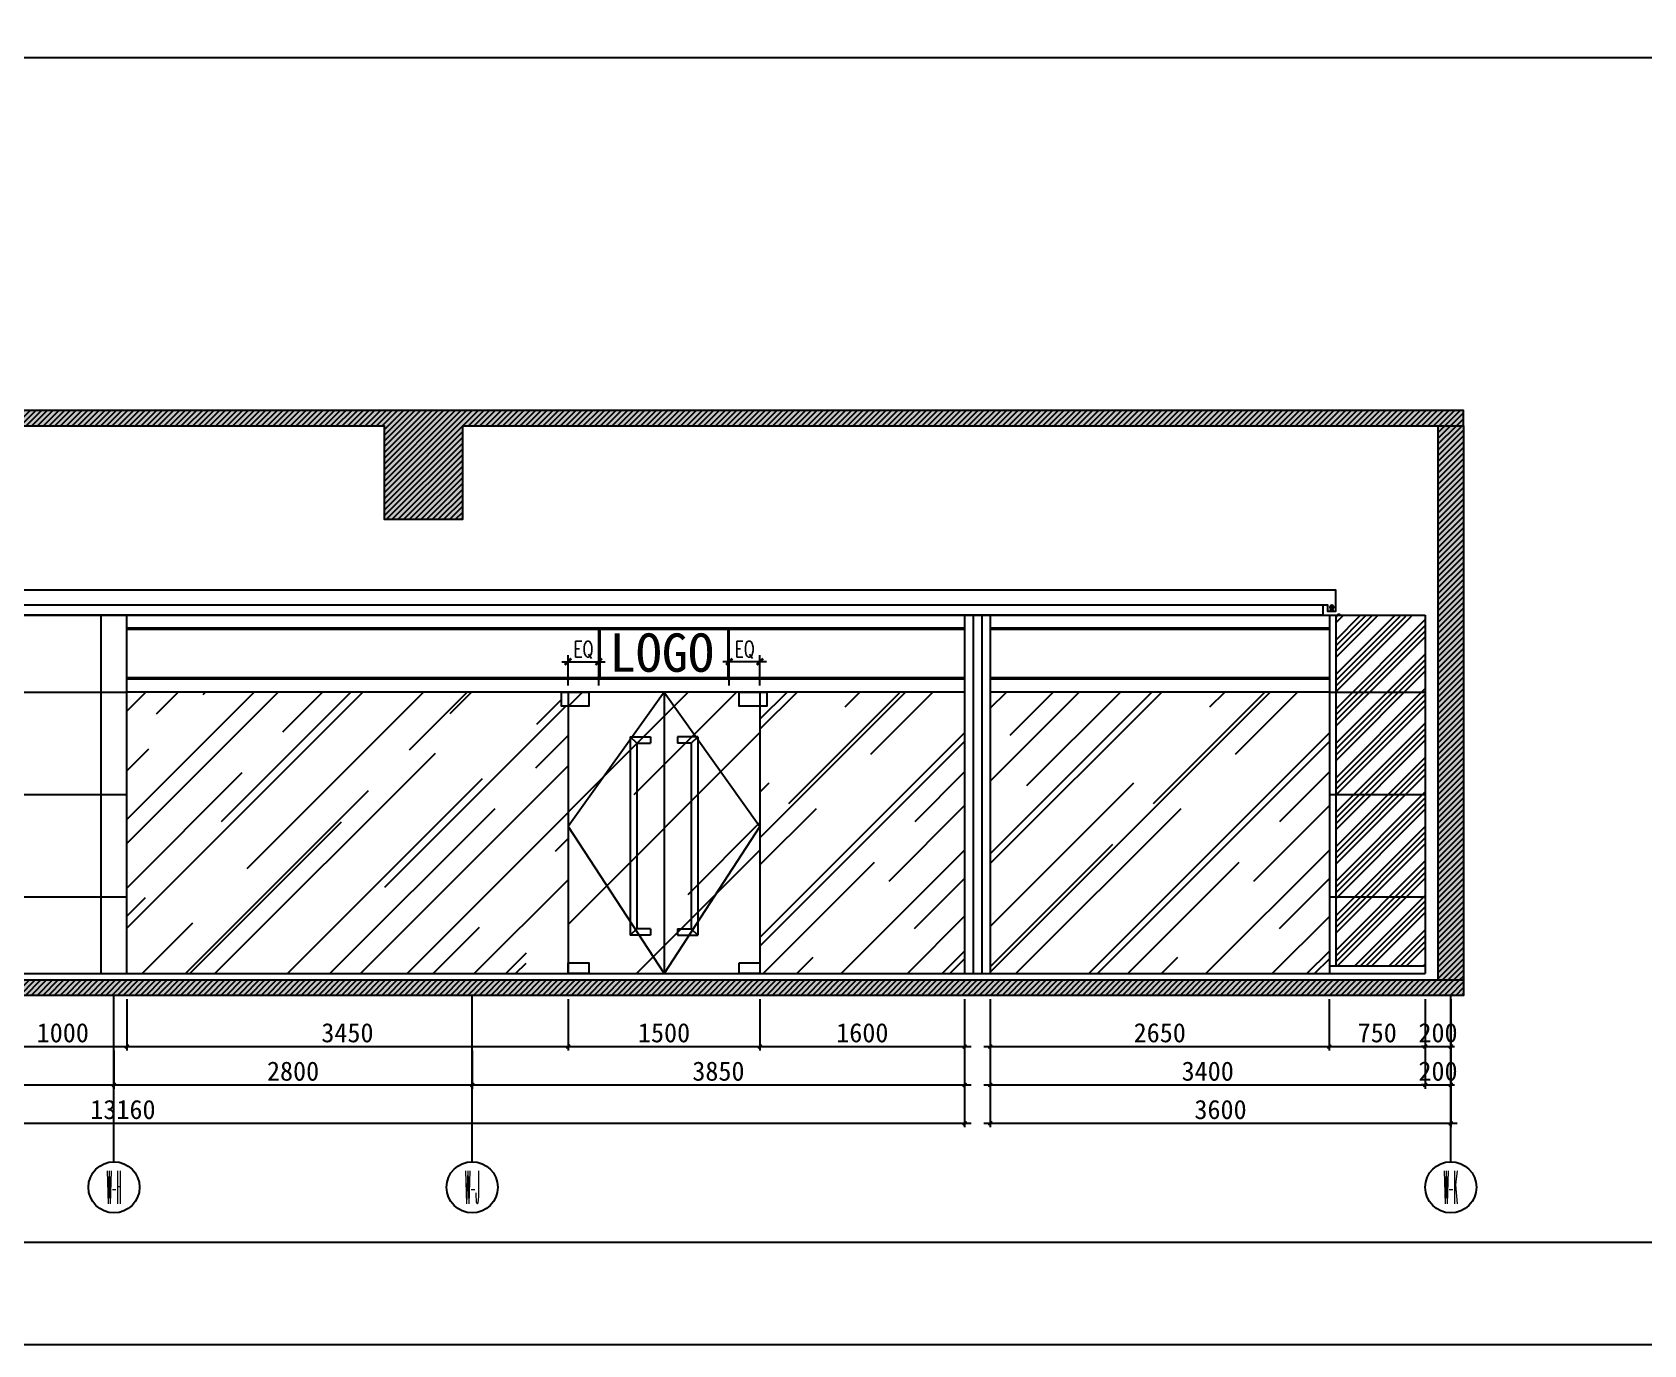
# Model space of a CAD drawing. Header units: millimetres. Extents: x 110215 to 630040, y -488650 to 141897.
# Drawn here: x 323469 to 336067, y 121786 to 132042 of the extents above; entities that cross this region are included whole.
import ezdxf
from ezdxf.enums import TextEntityAlignment as Align

# ---------------------------------------------------------------- set-up
doc = ezdxf.new("R2010")
doc.units = ezdxf.units.MM
doc.header["$LTSCALE"] = 1000
doc.layers.get('Defpoints').update_dxf_attribs({"color": 2})
for name, color, linetype in [('0-118标注', 2, 'Continuous'), ('0-140b立面看线', 3, 'Continuous'), ('0-140c立面材料填充', 250, 'Continuous'), ('0-140d立面材料分隔', 146, 'Continuous'), ('0-140立面图剖切线', 4, 'Continuous')]:
    doc.layers.add(name, color=color, linetype=linetype)
doc.styles.add('_TCH_AXIS', font='COMPLEX', dxfattribs={"bigfont": 'GBCBIG'})
doc.styles.add('COMPLEX', font='COMPLEX')
doc.styles.add('TXT', font='txt.shx', dxfattribs={"width": 0.7})
doc.styles.add('繁黑体', font='simhei.ttf')
doc.styles.add('黑体', font='simhei.ttf')
doc.dimstyles.new('50', dxfattribs={"dimscale": 50, "dimtxt": 3, "dimasz": 0.6, "dimexe": 0.6, "dimexo": 0.6, "dimtad": 1, "dimdec": 0, "dimdsep": 46, "dimtxsty": '黑体', "dimblk1": 'ARCHTICK', "dimblk2": 'ARCHTICK', "dimsah": 1, "dimcen": 0, "dimdle": 1, "dimclrd": 251, "dimclre": 251, "dimclrt": 2, "dimadec": 0, "dimazin": 0, "dimtfac": 1, "dimtdec": 0, "dimtix": 1, "dimtmove": 2, "dimatfit": 3, "dimldrblk": 'DOT', "dimfxl": 0, "dimtolj": 1, "dimtzin": 0, "dimarcsym": 0})
doc.dimstyles.new('副本 1-50', dxfattribs={"dimscale": 50, "dimtxt": 2.5, "dimasz": 1, "dimexe": 1, "dimexo": 1, "dimgap": 0.6, "dimtad": 1, "dimdec": 0, "dimrnd": 5, "dimzin": 0, "dimdsep": 46, "dimtxsty": 'TXT', "dimblk": 'ARCHTICK', "dimcen": 4, "dimdle": 1, "dimclrd": 3, "dimclre": 3, "dimclrt": 3, "dimadec": 0, "dimazin": 0, "dimtfac": 1, "dimtdec": 0, "dimtix": 1, "dimtmove": 2, "dimatfit": 3, "dimldrblk": 'ARCHTICK', "dimfxl": 0, "dimtolj": 1, "dimtzin": 0, "dimarcsym": 0})
pattern_1 = [(50, (-179831.79, -10362.4), (182.18467, -15.939086), [19.05, -209.55]), (355, (-179831.8, -10362.4), (-35.24342, 191.056845), [15.24, -167.640584]), (100.451445, (-179816.61, -10363.73), (146.94125, 175.11775), [16.19001, -178.090245]), (46.1842, (-179831.8, -10311.6), (271.07904, -42.04233), [28.575, -314.325]), (96.63556, (-179809.2, -10315.1), (237.40413, 247.42612), [24.28502, -267.13561]), (351.18415, (-179831.8, -10311.6), (237.40413, 247.42612), [22.85997, -251.45973]), (21, (-179806.39, -10324.3), (151.61439, -102.2652), [19.05, -209.55]), (326, (-179806.4, -10324.3), (61.80203, 184.187966), [15.24, -167.64]), (71.451445, (-179793.76, -10332.83), (213.41642, 81.92277), [16.19001, -178.08994]), (37.5, (-179831.79, -10362.405), (3.088603, 84.555039), [0, -165.608, 0, -170.18, 0, -168.275]), (7.5, (-179831.79, -10362.405), (66.819663, 100.180575), [0, -97.028, 0, -161.798, 0, -64.135]), (327.5, (-179888.434, -10362.405), (135.590595, -5.728744), [0, -63.5, 0, -198.12, 0, -262.89]), (317.5, (-179913.83, -10362.4), (148.129181, 25.42649), [0, -82.55, 0, -131.572, 0, -186.69])]
pattern_2 = [(45, (-179831.792, -10362.405), (-22.4506403, 22.4506403), [])]
pattern_3 = [(45, (341752.96, 211316.56), (509.117, 1357.645), [9000, -1200, 3000, -600]), (45, (342105.1, 212093), (-988.535, 140.007), [1800, -198, 3600, -450]), (45, (341604.47, 211889.3), (1921.9162, 2490.43), [4800, -840, 2400, -600])]

# ---------------------------------------------------------------- blocks, each defined once
blk = doc.blocks.new('_ArchTick')
at = {"color": 0, "linetype": 'ByBlock', "const_width": 0.4}
blk.add_lwpolyline([(-0.5, -0.5), (0.5, 0.5)], dxfattribs=at)
blk = doc.blocks.new('*D130')
at = {"color": 3, "lineweight": -2, "transparency": 16777216}
for p, q in [((2433621, 314332), (2433281, 314332)), ((2433331, 314145), (2433331, 314382)), ((2433571, 314145), (2433571, 314382))]:
    blk.add_line(p, q, dxfattribs=at)
at = {"layer": 'Defpoints', "color": 0, "transparency": 16777216}
for p in [(2433331, 314332), (2433331, 314095), (2433571, 314095)]:
    blk.add_point(p, dxfattribs=at)
at = {"color": 3, "lineweight": -2, "transparency": 16777216, "xscale": 50, "yscale": 50, "zscale": 50, "rotation": 180}
blk.add_blockref('_ArchTick', (2433331, 314332), dxfattribs=at)
at = {"color": 3, "lineweight": -2, "transparency": 16777216, "xscale": 50, "yscale": 50, "zscale": 50}
blk.add_blockref('_ArchTick', (2433571, 314332), dxfattribs=at)
at = {"color": 3, "transparency": 16777216, "insert": (2433451, 314425), "char_height": 125, "attachment_point": 5, "style": 'TXT'}
blk.add_mtext('\\A1;EQ', dxfattribs=at)
blk = doc.blocks.new('*D131')
at = {"color": 3, "lineweight": -2, "transparency": 16777216}
for p, q in [((2432021, 314332), (2432361, 314332)), ((2432071, 314145), (2432071, 314382)), ((2432311, 314145), (2432311, 314382))]:
    blk.add_line(p, q, dxfattribs=at)
at = {"layer": 'Defpoints', "color": 0, "transparency": 16777216}
for p in [(2432311, 314332), (2432071, 314095), (2432311, 314095)]:
    blk.add_point(p, dxfattribs=at)
at = {"color": 3, "lineweight": -2, "transparency": 16777216, "xscale": 50, "yscale": 50, "zscale": 50, "rotation": 180}
blk.add_blockref('_ArchTick', (2432071, 314332), dxfattribs=at)
at = {"color": 3, "lineweight": -2, "transparency": 16777216, "xscale": 50, "yscale": 50, "zscale": 50}
blk.add_blockref('_ArchTick', (2432311, 314332), dxfattribs=at)
at = {"color": 3, "transparency": 16777216, "insert": (2432191, 314425), "char_height": 125, "attachment_point": 5, "style": 'TXT'}
blk.add_mtext('\\A1;EQ', dxfattribs=at)
blk = doc.blocks.new('*D258')
at = {"color": 251, "lineweight": -2, "transparency": 16777216}
for p, q in [((323208, 124486), (323208, 124086)), ((324208, 124486), (324208, 124086)), ((323158, 124116), (324258, 124116))]:
    blk.add_line(p, q, dxfattribs=at)
at = {"layer": 'Defpoints', "color": 0, "transparency": 16777216}
for p in [(323208, 124516), (324208, 124516), (324208, 124116)]:
    blk.add_point(p, dxfattribs=at)
at = {"color": 251, "lineweight": -2, "transparency": 16777216, "xscale": 30, "yscale": 30, "zscale": 30, "rotation": 180}
blk.add_blockref('_ArchTick', (323208, 124116), dxfattribs=at)
at = {"color": 251, "lineweight": -2, "transparency": 16777216, "xscale": 30, "yscale": 30, "zscale": 30}
blk.add_blockref('_ArchTick', (324208, 124116), dxfattribs=at)
at = {"color": 2, "transparency": 16777216, "insert": (323708, 124223), "char_height": 150, "attachment_point": 5, "style": '黑体'}
blk.add_mtext('\\A1;1000', dxfattribs=at)
blk = doc.blocks.new('_DOT')
at = {"color": 0, "linetype": 'ByBlock'}
blk.add_line((-0.5, 0), (-1, 0), dxfattribs=at)
at = {"color": 0, "linetype": 'ByBlock', "const_width": 0.5}
blk.add_lwpolyline([(-0.25, 0, 1), (0.25, 0, 1)], format="xyb", close=True, dxfattribs=at)
blk = doc.blocks.new('*D259')
at = {"color": 251, "lineweight": -2, "transparency": 16777216}
for p, q in [((324208, 124486), (324208, 124086)), ((327658, 124486), (327658, 124086)), ((324158, 124116), (327708, 124116))]:
    blk.add_line(p, q, dxfattribs=at)
at = {"layer": 'Defpoints', "color": 0, "transparency": 16777216}
for p in [(324208, 124516), (327658, 124516), (327658, 124116)]:
    blk.add_point(p, dxfattribs=at)
at = {"color": 251, "lineweight": -2, "transparency": 16777216, "xscale": 30, "yscale": 30, "zscale": 30, "rotation": 180}
blk.add_blockref('_ArchTick', (324208, 124116), dxfattribs=at)
at = {"color": 251, "lineweight": -2, "transparency": 16777216, "xscale": 30, "yscale": 30, "zscale": 30}
blk.add_blockref('_ArchTick', (327658, 124116), dxfattribs=at)
at = {"color": 2, "transparency": 16777216, "insert": (325933, 124223), "char_height": 150, "attachment_point": 5, "style": '黑体'}
blk.add_mtext('\\A1;3450', dxfattribs=at)
blk = doc.blocks.new('*D260')
at = {"color": 251, "lineweight": -2, "transparency": 16777216}
for p, q in [((327658, 124486), (327658, 124086)), ((329158, 124486), (329158, 124086)), ((327608, 124116), (329208, 124116))]:
    blk.add_line(p, q, dxfattribs=at)
at = {"layer": 'Defpoints', "color": 0, "transparency": 16777216}
for p in [(327658, 124516), (329158, 124516), (329158, 124116)]:
    blk.add_point(p, dxfattribs=at)
at = {"color": 251, "lineweight": -2, "transparency": 16777216, "xscale": 30, "yscale": 30, "zscale": 30, "rotation": 180}
blk.add_blockref('_ArchTick', (327658, 124116), dxfattribs=at)
at = {"color": 251, "lineweight": -2, "transparency": 16777216, "xscale": 30, "yscale": 30, "zscale": 30}
blk.add_blockref('_ArchTick', (329158, 124116), dxfattribs=at)
at = {"color": 2, "transparency": 16777216, "insert": (328408, 124223), "char_height": 150, "attachment_point": 5, "style": '黑体'}
blk.add_mtext('\\A1;1500', dxfattribs=at)
blk = doc.blocks.new('*D261')
at = {"color": 251, "lineweight": -2, "transparency": 16777216}
for p, q in [((329158, 124486), (329158, 124086)), ((330758, 124486), (330758, 124086)), ((329108, 124116), (330808, 124116))]:
    blk.add_line(p, q, dxfattribs=at)
at = {"layer": 'Defpoints', "color": 0, "transparency": 16777216}
for p in [(329158, 124516), (330758, 124516), (330758, 124116)]:
    blk.add_point(p, dxfattribs=at)
at = {"color": 251, "lineweight": -2, "transparency": 16777216, "xscale": 30, "yscale": 30, "zscale": 30, "rotation": 180}
blk.add_blockref('_ArchTick', (329158, 124116), dxfattribs=at)
at = {"color": 251, "lineweight": -2, "transparency": 16777216, "xscale": 30, "yscale": 30, "zscale": 30}
blk.add_blockref('_ArchTick', (330758, 124116), dxfattribs=at)
at = {"color": 2, "transparency": 16777216, "insert": (329958, 124223), "char_height": 150, "attachment_point": 5, "style": '黑体'}
blk.add_mtext('\\A1;1600', dxfattribs=at)
blk = doc.blocks.new('*D262')
at = {"color": 251, "lineweight": -2, "transparency": 16777216}
for p, q in [((330958, 124486), (330958, 124086)), ((333608, 124486), (333608, 124086)), ((330908, 124116), (333658, 124116))]:
    blk.add_line(p, q, dxfattribs=at)
at = {"layer": 'Defpoints', "color": 0, "transparency": 16777216}
for p in [(330958, 124516), (333608, 124516), (333608, 124116)]:
    blk.add_point(p, dxfattribs=at)
at = {"color": 251, "lineweight": -2, "transparency": 16777216, "xscale": 30, "yscale": 30, "zscale": 30, "rotation": 180}
blk.add_blockref('_ArchTick', (330958, 124116), dxfattribs=at)
at = {"color": 251, "lineweight": -2, "transparency": 16777216, "xscale": 30, "yscale": 30, "zscale": 30}
blk.add_blockref('_ArchTick', (333608, 124116), dxfattribs=at)
at = {"color": 2, "transparency": 16777216, "insert": (332283, 124223), "char_height": 150, "attachment_point": 5, "style": '黑体'}
blk.add_mtext('\\A1;2650', dxfattribs=at)
blk = doc.blocks.new('*D263')
at = {"color": 251, "lineweight": -2, "transparency": 16777216}
for p, q in [((333608, 124486), (333608, 124086)), ((334358, 124486), (334358, 124086)), ((333558, 124116), (334408, 124116))]:
    blk.add_line(p, q, dxfattribs=at)
at = {"layer": 'Defpoints', "color": 0, "transparency": 16777216}
for p in [(333608, 124516), (334358, 124516), (334358, 124116)]:
    blk.add_point(p, dxfattribs=at)
at = {"color": 251, "lineweight": -2, "transparency": 16777216, "xscale": 30, "yscale": 30, "zscale": 30, "rotation": 180}
blk.add_blockref('_ArchTick', (333608, 124116), dxfattribs=at)
at = {"color": 251, "lineweight": -2, "transparency": 16777216, "xscale": 30, "yscale": 30, "zscale": 30}
blk.add_blockref('_ArchTick', (334358, 124116), dxfattribs=at)
at = {"color": 2, "transparency": 16777216, "insert": (333983, 124223), "char_height": 150, "attachment_point": 5, "style": '黑体'}
blk.add_mtext('\\A1;750', dxfattribs=at)
blk = doc.blocks.new('*D265')
at = {"color": 251, "lineweight": -2, "transparency": 16777216}
for p, q in [((317908, 124086), (317908, 123786)), ((324108, 124086), (324108, 123786)), ((317858, 123816), (324158, 123816))]:
    blk.add_line(p, q, dxfattribs=at)
at = {"layer": 'Defpoints', "color": 0, "transparency": 16777216}
for p in [(317908, 124116), (324108, 124116), (324108, 123816)]:
    blk.add_point(p, dxfattribs=at)
at = {"color": 251, "lineweight": -2, "transparency": 16777216, "xscale": 30, "yscale": 30, "zscale": 30, "rotation": 180}
blk.add_blockref('_ArchTick', (317908, 123816), dxfattribs=at)
at = {"color": 251, "lineweight": -2, "transparency": 16777216, "xscale": 30, "yscale": 30, "zscale": 30}
blk.add_blockref('_ArchTick', (324108, 123816), dxfattribs=at)
at = {"color": 2, "transparency": 16777216, "insert": (321008, 123923), "char_height": 150, "attachment_point": 5, "style": '黑体'}
blk.add_mtext('\\A1;6200', dxfattribs=at)
blk = doc.blocks.new('*D266')
at = {"color": 251, "lineweight": -2, "transparency": 16777216}
for p, q in [((324108, 124086), (324108, 123786)), ((326908, 124086), (326908, 123786)), ((324058, 123816), (326958, 123816))]:
    blk.add_line(p, q, dxfattribs=at)
at = {"layer": 'Defpoints', "color": 0, "transparency": 16777216}
for p in [(324108, 124116), (326908, 124116), (326908, 123816)]:
    blk.add_point(p, dxfattribs=at)
at = {"color": 251, "lineweight": -2, "transparency": 16777216, "xscale": 30, "yscale": 30, "zscale": 30, "rotation": 180}
blk.add_blockref('_ArchTick', (324108, 123816), dxfattribs=at)
at = {"color": 251, "lineweight": -2, "transparency": 16777216, "xscale": 30, "yscale": 30, "zscale": 30}
blk.add_blockref('_ArchTick', (326908, 123816), dxfattribs=at)
at = {"color": 2, "transparency": 16777216, "insert": (325508, 123923), "char_height": 150, "attachment_point": 5, "style": '黑体'}
blk.add_mtext('\\A1;2800', dxfattribs=at)
blk = doc.blocks.new('*D267')
at = {"color": 251, "lineweight": -2, "transparency": 16777216}
for p, q in [((326908, 124086), (326908, 123786)), ((330758, 124086), (330758, 123786)), ((326858, 123816), (330808, 123816))]:
    blk.add_line(p, q, dxfattribs=at)
at = {"layer": 'Defpoints', "color": 0, "transparency": 16777216}
for p in [(326908, 124116), (330758, 124116), (330758, 123816)]:
    blk.add_point(p, dxfattribs=at)
at = {"color": 251, "lineweight": -2, "transparency": 16777216, "xscale": 30, "yscale": 30, "zscale": 30, "rotation": 180}
blk.add_blockref('_ArchTick', (326908, 123816), dxfattribs=at)
at = {"color": 251, "lineweight": -2, "transparency": 16777216, "xscale": 30, "yscale": 30, "zscale": 30}
blk.add_blockref('_ArchTick', (330758, 123816), dxfattribs=at)
at = {"color": 2, "transparency": 16777216, "insert": (328833, 123923), "char_height": 150, "attachment_point": 5, "style": '黑体'}
blk.add_mtext('\\A1;3850', dxfattribs=at)
blk = doc.blocks.new('*D268')
at = {"color": 251, "lineweight": -2, "transparency": 16777216}
for p, q in [((330958, 124086), (330958, 123786)), ((334358, 124086), (334358, 123786)), ((330908, 123816), (334408, 123816))]:
    blk.add_line(p, q, dxfattribs=at)
at = {"layer": 'Defpoints', "color": 0, "transparency": 16777216}
for p in [(330958, 124116), (334358, 124116), (334358, 123816)]:
    blk.add_point(p, dxfattribs=at)
at = {"color": 251, "lineweight": -2, "transparency": 16777216, "xscale": 30, "yscale": 30, "zscale": 30, "rotation": 180}
blk.add_blockref('_ArchTick', (330958, 123816), dxfattribs=at)
at = {"color": 251, "lineweight": -2, "transparency": 16777216, "xscale": 30, "yscale": 30, "zscale": 30}
blk.add_blockref('_ArchTick', (334358, 123816), dxfattribs=at)
at = {"color": 2, "transparency": 16777216, "insert": (332658, 123923), "char_height": 150, "attachment_point": 5, "style": '黑体'}
blk.add_mtext('\\A1;3400', dxfattribs=at)
blk = doc.blocks.new('*D269')
at = {"color": 251, "lineweight": -2, "transparency": 16777216}
for p, q in [((334358, 124486), (334358, 124086)), ((334558, 124486), (334558, 124086)), ((334358, 124116), (334328, 124116)), ((334358, 124116), (334558, 124116)), ((334558, 124116), (334588, 124116))]:
    blk.add_line(p, q, dxfattribs=at)
at = {"layer": 'Defpoints', "color": 0, "transparency": 16777216}
for p in [(334358, 124516), (334558, 124516), (334558, 124116)]:
    blk.add_point(p, dxfattribs=at)
at = {"color": 251, "lineweight": -2, "transparency": 16777216, "xscale": 30, "yscale": 30, "zscale": 30}
blk.add_blockref('_ArchTick', (334358, 124116), dxfattribs=at)
at = {"color": 251, "lineweight": -2, "transparency": 16777216, "xscale": 30, "yscale": 30, "zscale": 30, "rotation": 180}
blk.add_blockref('_ArchTick', (334558, 124116), dxfattribs=at)
at = {"color": 2, "transparency": 16777216, "insert": (334458, 124223), "char_height": 150, "attachment_point": 5, "style": '黑体'}
blk.add_mtext('\\A1;200', dxfattribs=at)
blk = doc.blocks.new('*D270')
at = {"color": 251, "lineweight": -2, "transparency": 16777216}
for p, q in [((334358, 124086), (334358, 123786)), ((334558, 124086), (334558, 123786)), ((334358, 123816), (334328, 123816)), ((334358, 123816), (334558, 123816)), ((334558, 123816), (334588, 123816))]:
    blk.add_line(p, q, dxfattribs=at)
at = {"layer": 'Defpoints', "color": 0, "transparency": 16777216}
for p in [(334358, 124116), (334558, 124116), (334558, 123816)]:
    blk.add_point(p, dxfattribs=at)
at = {"color": 251, "lineweight": -2, "transparency": 16777216, "xscale": 30, "yscale": 30, "zscale": 30}
blk.add_blockref('_ArchTick', (334358, 123816), dxfattribs=at)
at = {"color": 251, "lineweight": -2, "transparency": 16777216, "xscale": 30, "yscale": 30, "zscale": 30, "rotation": 180}
blk.add_blockref('_ArchTick', (334558, 123816), dxfattribs=at)
at = {"color": 2, "transparency": 16777216, "insert": (334458, 123923), "char_height": 150, "attachment_point": 5, "style": '黑体'}
blk.add_mtext('\\A1;200', dxfattribs=at)
blk = doc.blocks.new('*D271')
at = {"color": 251, "lineweight": -2, "transparency": 16777216}
for p, q in [((330958, 123786), (330958, 123486)), ((334558, 123786), (334558, 123486)), ((330908, 123516), (334608, 123516))]:
    blk.add_line(p, q, dxfattribs=at)
at = {"layer": 'Defpoints', "color": 0, "transparency": 16777216}
for p in [(330958, 123816), (334558, 123816), (334558, 123516)]:
    blk.add_point(p, dxfattribs=at)
at = {"color": 251, "lineweight": -2, "transparency": 16777216, "xscale": 30, "yscale": 30, "zscale": 30, "rotation": 180}
blk.add_blockref('_ArchTick', (330958, 123516), dxfattribs=at)
at = {"color": 251, "lineweight": -2, "transparency": 16777216, "xscale": 30, "yscale": 30, "zscale": 30}
blk.add_blockref('_ArchTick', (334558, 123516), dxfattribs=at)
at = {"color": 2, "transparency": 16777216, "insert": (332758, 123623), "char_height": 150, "attachment_point": 5, "style": '黑体'}
blk.add_mtext('\\A1;3600', dxfattribs=at)
blk = doc.blocks.new('*D272')
at = {"color": 251, "lineweight": -2, "transparency": 16777216}
for p, q in [((317598, 123786), (317598, 123486)), ((330758, 123786), (330758, 123486)), ((317548, 123516), (330808, 123516))]:
    blk.add_line(p, q, dxfattribs=at)
at = {"layer": 'Defpoints', "color": 0, "transparency": 16777216}
for p in [(317598, 123816), (330758, 123816), (330758, 123516)]:
    blk.add_point(p, dxfattribs=at)
at = {"color": 251, "lineweight": -2, "transparency": 16777216, "xscale": 30, "yscale": 30, "zscale": 30, "rotation": 180}
blk.add_blockref('_ArchTick', (317598, 123516), dxfattribs=at)
at = {"color": 251, "lineweight": -2, "transparency": 16777216, "xscale": 30, "yscale": 30, "zscale": 30}
blk.add_blockref('_ArchTick', (330758, 123516), dxfattribs=at)
at = {"color": 2, "transparency": 16777216, "insert": (324178, 123623), "char_height": 150, "attachment_point": 5, "style": '黑体'}
blk.add_mtext('\\A1;13160', dxfattribs=at)
blk = doc.blocks.new('_AXISO')
blk.add_circle((0, 0), 0.5)
at = {"style": 'COMPLEX', "width": 1.041667}
blk.add_attdef('A', text='', height=0.56, dxfattribs=at).set_placement((-0.25, -0.28), (0.25, -0.28), align=Align.FIT)
blk = doc.blocks.new('A$C087422EE')
for p, q in [((0, 28), (54, 28)), ((8, 72), (8, 63)), ((45, 72), (8, 72)), ((8, 63), (45, 63)), ((12, 63), (16, 45)), ((27, 0), (27, 54)), ((41, 63), (37, 45)), ((45, 63), (45, 72))]:
    blk.add_line(p, q)
blk.add_circle((27, 28), 20)
blk = doc.blocks.new('kjlkj')
at = {"layer": '0-140c立面材料填充'}
h = blk.add_hatch(dxfattribs=at)
h.set_pattern_fill('AR-RROOF', color=256, scale=50, angle=45, style=0)
h.set_pattern_definition([(45, (2419215.6, 311894.9), (1077.63, 2873.68), [19050, -2540, 6350, -1270]), (45, (2419961, 313538.3), (-2092.4, 296.35), [3810, -419.1, 7620, -952.5]), (45, (2418901.25, 313107.2), (4068.056, 5271.41), [10160, -1778, 5080, -1270])])
h.paths.add_polyline_path([(2433571.1, 314094.9), (2432071.1, 314094.9), (2432071.1, 311894.9), (2433571.1, 311894.9)])
at = {"color": 8}
for p, q in [((2432311.1, 314194.9), (2432311.1, 314594.9)), ((2432321.1, 314194.9), (2432321.1, 314594.9)), ((2433321.1, 314194.9), (2433321.1, 314594.9)), ((2433331.1, 314194.9), (2433331.1, 314594.9))]:
    blk.add_line(p, q, dxfattribs=at)
for points in [[(2432821.1, 314094.9), (2432071.1, 313044.9), (2432821.1, 311894.9)], [(2432821.1, 314094.9), (2433571.1, 313044.9), (2432821.1, 311894.9)]]:
    blk.add_lwpolyline(points, dxfattribs=at)
at = {"layer": '0-140d立面材料分隔'}
for p, q in [((2432071.1, 314094.9), (2432071.1, 311894.9)), ((2432821.1, 314094.9), (2432821.1, 311894.9)), ((2433571.1, 314094.9), (2433571.1, 311894.9))]:
    blk.add_line(p, q, dxfattribs=at)
at = {"layer": '0-140d立面材料分隔', "color": 1}
for p, q in [((2432609.7, 313694.9, -219.5), (2432556.9, 313744.9, -219.5)), ((2432556.9, 313744.9, -219.5), (2432556.9, 312194.9)), ((2432556.9, 313744.9, -219.5), (2432715.4, 313744.9, -219.5)), ((2432609.7, 313694.9, -219.5), (2432609.7, 312244.9)), ((2432609.7, 313694.9, -219.5), (2432715.4, 313694.9, -219.5)), ((2432715.4, 313744.9, -219.5), (2432715.4, 313694.9, -219.5)), ((2432926.8, 313744.9, -219.5), (2432926.8, 313694.9, -219.5)), ((2433085.4, 313744.9, -219.5), (2432926.8, 313744.9, -219.5)), ((2433032.5, 313694.9, -219.5), (2432926.8, 313694.9, -219.5)), ((2433032.5, 313694.9, -219.5), (2433085.4, 313744.9, -219.5)), ((2433032.5, 313694.9, -219.5), (2433032.5, 312244.9)), ((2433085.4, 313744.9, -219.5), (2433085.4, 312194.9)), ((2432609.7, 312244.9), (2432556.9, 312194.9)), ((2432715.4, 312194.9), (2432556.9, 312194.9)), ((2432715.4, 312244.9), (2432609.7, 312244.9)), ((2432715.4, 312244.9), (2432715.4, 312194.9)), ((2432926.8, 312244.9), (2433032.5, 312244.9)), ((2432926.8, 312244.9), (2432926.8, 312194.9)), ((2432926.8, 312194.9), (2433085.4, 312194.9)), ((2433032.5, 312244.9), (2433085.4, 312194.9))]:
    blk.add_line(p, q, dxfattribs=at)
for points in [[(2432018.3, 314094.9), (2432233.1, 314094.9), (2432233.1, 313984.9), (2432018.3, 313984.9)], [(2433409.2, 314094.9), (2433624, 314094.9), (2433624, 313984.9), (2433409.2, 313984.9)], [(2432071.1, 311978.2), (2432233.1, 311978.2), (2432233.1, 311894.9), (2432071.1, 311894.9)], [(2433409.2, 311978.2), (2433571.1, 311978.2), (2433571.1, 311894.9), (2433409.2, 311894.9)]]:
    blk.add_lwpolyline(points, close=True, dxfattribs=at)
at = {"color": 1, "style": '繁黑体'}
blk.add_text('LOGO', height=300, dxfattribs=at).set_placement((2432396, 314253.3, -219.5))
at = {"color": 8}
dim = blk.add_linear_dim(base=(2432311.1, 314332.1), p1=(2432071.1, 314094.9), p2=(2432311.1, 314094.9), text='EQ', dimstyle='副本 1-50', dxfattribs=at)
dim.commit()
dim.dimension.update_dxf_attribs({"geometry": '*D131', "text_midpoint": (2432191.1, 314424.6)})
dim = blk.add_linear_dim(base=(2433331.1, 314332.1), p1=(2433571.1, 314094.9), p2=(2433331.1, 314094.9), angle=180, text='EQ', dimstyle='副本 1-50', dxfattribs=at)
dim.commit()
dim.dimension.update_dxf_attribs({"geometry": '*D130', "text_midpoint": (2433451.1, 314424.6)})

msp = doc.modelspace()

# ---------------------------------------------------------------- hatches: boundary and pattern name
h = msp.add_hatch()
h.set_pattern_fill('ANSI31', color=250, scale=10)
h.set_pattern_definition(pattern_2)
h.paths.add_polyline_path([(317598, 129086.1), (317598, 128966.1), (317805.4, 128966.1), (317805.4, 128236.1), (318605.4, 128236.1), (318605.4, 128966.1), (326220.3, 128966.1), (326220.3, 128236.1), (326834.6, 128236.1), (326834.6, 128966.1), (334658.1, 128966.1), (334658.1, 129086.1)])
h.paths.add_polyline_path([(317598, 124636.1), (334658.1, 124636.1), (334658.1, 124516.1), (317598, 124516.1)])
h = msp.add_hatch()
h.set_pattern_fill('ANSI31', color=250, scale=10)
h.set_pattern_definition(pattern_2)
h.paths.add_polyline_path([(334458.1, 124636.1), (334658.1, 124636.1), (334658.1, 128966.1), (334458.1, 128966.1)])
h = msp.add_hatch()
h.set_pattern_fill('ANSI34', color=250, scale=10)
h.set_pattern_definition([(45, (-9321.93, -432.08), (-134.70384, 134.70384), []), (45, (-9277.02, -432.08), (-134.70384, 134.70384), []), (45, (-9232.12, -432.08), (-134.70384, 134.70384), []), (45, (-9187.22, -432.08), (-134.70384, 134.70384), [])])
h.paths.add_polyline_path([(334358.1, 124746.1), (334358.1, 127478.3), (333658.9, 127486.1), (333658.9, 124746.1)])
at = {"layer": '0-140c立面材料填充'}
h = msp.add_hatch(dxfattribs=at)
h.set_pattern_fill('AR-CONC', color=256)
h.set_pattern_definition(pattern_1)
h.paths.add_polyline_path([(317598, 129086.1), (317598, 128966.1), (317805.4, 128966.1), (317805.4, 128236.1), (318605.4, 128236.1), (318605.4, 128966.1), (326220.3, 128966.1), (326220.3, 128236.1), (326834.6, 128236.1), (326834.6, 128966.1), (334658.1, 128966.1), (334658.1, 129086.1)])
h.paths.add_polyline_path([(317598, 124636.1), (334658.1, 124636.1), (334658.1, 124516.1), (317598, 124516.1)])
h = msp.add_hatch(dxfattribs=at)
h.set_pattern_fill('AR-CONC', color=256)
h.set_pattern_definition(pattern_1)
h.paths.add_polyline_path([(334458.1, 124636.1), (334658.1, 124636.1), (334658.1, 128966.1), (334458.1, 128966.1)])
h = msp.add_hatch(dxfattribs=at)
h.set_pattern_fill('AR-RROOF', color=256, scale=600, angle=45)
h.set_pattern_definition(pattern_3)
h.paths.add_polyline_path([(324208.1, 126886.1), (324208.1, 124686.1), (327658, 124686.1), (327658, 126776.1), (327605.1, 126776.1), (327605.1, 126886.1)])
h = msp.add_hatch(dxfattribs=at)
h.set_pattern_fill('AR-RROOF', color=256, scale=600, angle=45)
h.set_pattern_definition(pattern_3)
h.paths.add_polyline_path([(330758, 124686.1), (330758, 126886.1), (329210.8, 126886.1), (329210.8, 126776.1), (329158, 126776.1), (329158, 124686.1)])
h = msp.add_hatch(dxfattribs=at)
h.set_pattern_fill('AR-RROOF', color=256, scale=600, angle=45)
h.set_pattern_definition([(45, (344603.9, 211316.56), (509.117, 1357.645), [9000, -1200, 3000, -600]), (45, (344956.1, 212093), (-988.535, 140.007), [1800, -198, 3600, -450]), (45, (344455.43, 211889.3), (1921.9162, 2490.43), [4800, -840, 2400, -600])])
h.paths.add_polyline_path([(333608.9, 124686.1), (333608.9, 126886.1), (332061.8, 126886.1), (330958, 126886.1), (330958, 126722.6), (330958, 124686.1)])

# ---------------------------------------------------------------- linework, layer by layer
for p, q in [((338234.3, 131841.2), (312688.9, 131841.2)), ((334458.1, 128966.1), (334458.1, 124636.1)), ((334658.1, 128966.1), (334658.1, 124636.1)), ((338234.3, 122585.6), (312688.9, 122585.6))]:
    msp.add_line(p, q)
for points in [[(312688.9, 141896.8), (338234.3, 141896.8), (338234.3, 121785.6), (312688.9, 121785.6)], [(317598, 124636.1), (334658.1, 124636.1), (334658.1, 124516.1), (317598, 124516.1)]]:
    msp.add_lwpolyline(points, close=True)
msp.add_lwpolyline([(317598, 129086.1), (317598, 128966.1), (317805.4, 128966.1), (317805.4, 128236.1), (318605.4, 128236.1), (318605.4, 128966.1), (326220.3, 128966.1), (326220.3, 128236.1), (326834.6, 128236.1), (326834.6, 128966.1), (334658.1, 128966.1), (334658.1, 129086.1), (317598, 129086.1)])
at = {"layer": '0-118标注'}
for p, q in [((324108.1, 123216.1, 13.8), (324108.1, 124516.1)), ((326908.1, 123216.1, 13.8), (326908.1, 124516.1)), ((334558.1, 123216.1, 13.8), (334558.1, 124516.1))]:
    msp.add_line(p, q, dxfattribs=at)
at = {"layer": '0-140b立面看线'}
for p, q in [((333558.1, 127566.1), (317598, 127566.1)), ((333558.1, 127486.1), (317598, 127486.1))]:
    msp.add_line(p, q, dxfattribs=at)
at = {"layer": '0-140c立面材料填充', "color": 251}
for p, q in [((324008.1, 124686.1), (324008.1, 127486.1)), ((321148.1, 126886.1), (324208.1, 126886.1)), ((333608.9, 126886.1), (334358.1, 126886.1)), ((321148.1, 126086.1), (324208.1, 126086.1)), ((333608.9, 126086.1), (334358.1, 126086.1)), ((321148.1, 125286.1), (324208.1, 125286.1)), ((333608.9, 125286.1), (334358.1, 125286.1))]:
    msp.add_line(p, q, dxfattribs=at)
at = {"layer": '0-140d立面材料分隔'}
for p, q in [((324208.1, 124686.1), (324208.1, 127486.1)), ((330758, 127386.1), (324208.1, 127386.1)), ((330758, 127376.1), (324208.1, 127376.1)), ((333608.9, 127386.1), (330958, 127386.1)), ((333608.9, 127376.1), (330958, 127376.1)), ((333608.9, 127486.1), (333608.9, 124686.1)), ((330758, 126996.1), (324208.1, 126996.1)), ((330758, 126986.1), (324208.1, 126986.1)), ((333608.9, 126996.1), (330958, 126996.1)), ((333608.9, 126986.1), (330958, 126986.1)), ((330758, 126886.1), (324208.1, 126886.1)), ((333608.9, 126886.1), (330958, 126886.1)), ((333608.9, 124746.1), (334358.1, 124746.1))]:
    msp.add_line(p, q, dxfattribs=at)
at = {"layer": '0-140d立面材料分隔', "color": 8}
msp.add_line((333658.9, 127486.1), (333658.9, 124746.1), dxfattribs=at)
at = {"layer": '0-140立面图剖切线'}
for p, q in [((317598, 127486.1), (334358.1, 127486.1)), ((317598, 127486.1), (334358.1, 127486.1)), ((330758, 127486.1), (330758, 124686.1)), ((330824.6, 127486.1), (330824.6, 124686.1)), ((330891.3, 127486.1), (330891.3, 124686.1)), ((330958, 127486.1), (330958, 124686.1)), ((334358.1, 127486.1), (334358.1, 124686.1)), ((317598, 124686.1), (334358.1, 124686.1))]:
    msp.add_line(p, q, dxfattribs=at)
msp.add_lwpolyline([(317598, 127686.1), (333558.1, 127686.1), (333658.1, 127686.1), (333658.1, 127516.1), (333598.1, 127516.1), (333598.1, 127566.1), (333558.1, 127566.1), (333558.1, 127486.1), (333678.1, 127486.1), (333678.1, 127496.1), (333688.1, 127496.1), (333688.1, 127486.1), (334358.1, 127486.1)], dxfattribs=at)

# ---------------------------------------------------------------- block references
at = {"color": 1, "xscale": -0.75, "yscale": 0.75, "zscale": 0.75, "rotation": 180}
msp.add_blockref('A$C087422EE', (333608.2, 127570.1), dxfattribs=at)
at = {"color": 8}
msp.add_blockref('kjlkj', (-2104413.1, -187208.8), dxfattribs=at)
at = {"layer": '0-118标注'}
ref = msp.add_blockref('_AXISO', (324108.1, 123016.1, 13.8), dxfattribs=dict(at, xscale=400, yscale=400, zscale=400))
ref.add_attrib('A', 'W-H', dxfattribs={"layer": '0', "height": 257.36, "style": '_TCH_AXIS', "width": 0.128571}).set_placement((324052.9, 122887.4, 13.8), (324163.2, 122887.4, 13.8), align=Align.FIT)
ref = msp.add_blockref('_AXISO', (326908.1, 123016.1, 13.8), dxfattribs=dict(at, xscale=400, yscale=400, zscale=400))
ref.add_attrib('A', 'W-J', dxfattribs={"layer": '0', "height": 257.36, "style": '_TCH_AXIS', "width": 0.147541}).set_placement((326852.9, 122887.4, 13.8), (326963.2, 122887.4, 13.8), align=Align.FIT)
ref = msp.add_blockref('_AXISO', (334558.1, 123016.1, 13.8), dxfattribs=dict(at, xscale=400, yscale=400, zscale=400))
ref.add_attrib('A', 'W-K', dxfattribs={"layer": '0', "height": 257.36, "style": '_TCH_AXIS', "width": 0.130435}).set_placement((334502.9, 122887.4, 13.8), (334613.2, 122887.4, 13.8), align=Align.FIT)

# ---------------------------------------------------------------- dimensions: what is measured, and where the dimension line sits
for base, p1, p2, picture, middle in [((324208.1, 124116.1), (323208.1, 124516.1), (324208.1, 124516.1), '*D258', (323708.1, 124223.2)), ((327658, 124116.1), (324208.1, 124516.1), (327658, 124516.1), '*D259', (325933, 124223.2)), ((329158, 124116.1), (327658, 124516.1), (329158, 124516.1), '*D260', (328408, 124223.2)), ((330758, 124116.1), (329158, 124516.1), (330758, 124516.1), '*D261', (329958, 124223.2)), ((333607.9, 124116.1), (330958, 124516.1), (333607.9, 124516.1), '*D262', (332282.9, 124223.2)), ((334358.1, 124116.1), (333607.9, 124516.1), (334358.1, 124516.1), '*D263', (333983, 124223.2)), ((334558.1, 124116.1), (334358.1, 124516.1), (334558.1, 124516.1), '*D269', (334458.1, 124223.2)), ((324108.1, 123816.1), (317908.1, 124116.1), (324108.1, 124116.1), '*D265', (321008.1, 123923.2)), ((326908.1, 123816.1), (324108.1, 124116.1), (326908.1, 124116.1), '*D266', (325508.1, 123923.2)), ((330758, 123816.1), (326908.1, 124116.1), (330758, 124116.1), '*D267', (328833, 123923.2)), ((334358.1, 123816.1), (330958, 124116.1), (334358.1, 124116.1), '*D268', (332658, 123923.2)), ((334558.1, 123816.1), (334358.1, 124116.1), (334558.1, 124116.1), '*D270', (334458.1, 123923.2)), ((330758, 123516.1), (317598, 123816.1), (330758, 123816.1), '*D272', (324178, 123623.2)), ((334558.1, 123516.1), (330958, 123816.1), (334558.1, 123816.1), '*D271', (332758, 123623.2))]:
    dim = msp.add_linear_dim(base=base, p1=p1, p2=p2, dimstyle='50', override={"dimfxl": 10, "dimarcsym": 1})
    dim.commit()
    dim.dimension.update_dxf_attribs({"geometry": picture, "text_midpoint": middle})

doc.saveas('drawing.dxf')
